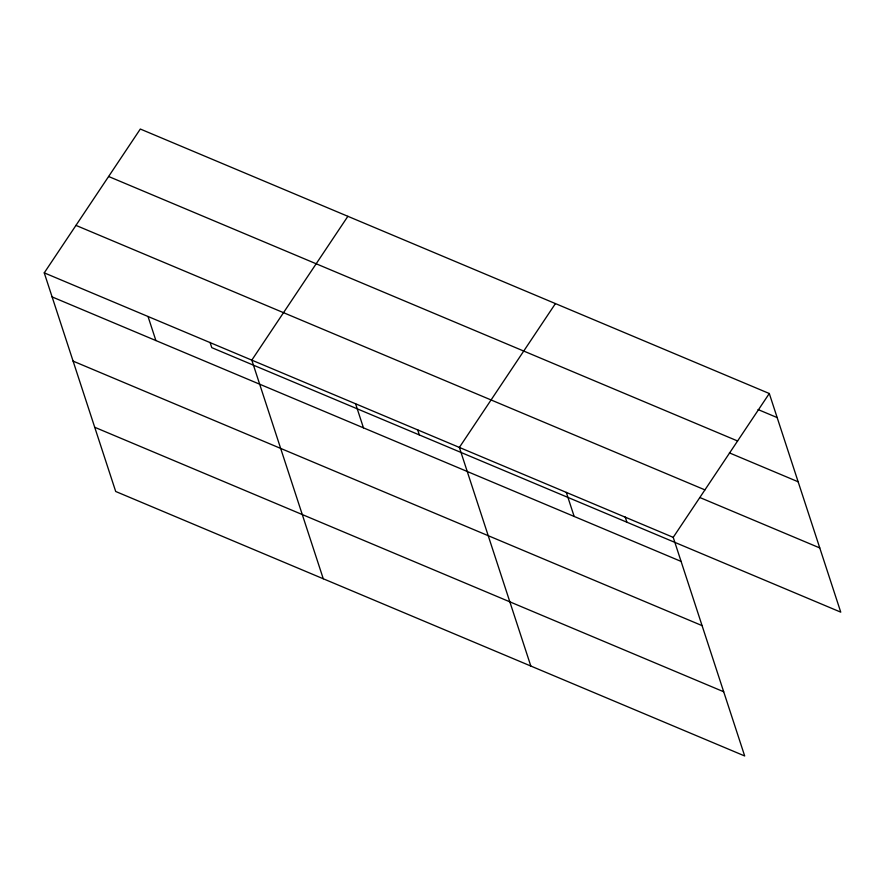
<?xml version="1.0" encoding="UTF-8"?>
<svg xmlns="http://www.w3.org/2000/svg" width="885" height="885" viewBox="0 0 885 885"><rect width="100%" height="100%" fill="white"/><g stroke="black" fill="none" stroke-linecap="round" stroke-linejoin="round"><path stroke-width="1.33" d="M44.25 272.857L673.219 537.35L744.683 755.967L115.703 491.485L44.25 272.857L140.317 129.033L769.297 393.515L840.75 612.143L211.78 347.65L210.066 342.418M347.882 216.305L251.805 360.14L323.268 578.768M555.437 303.588L459.37 447.423L530.823 666.04M673.219 537.35L769.297 393.515M758.058 409.556L777.152 417.576M108.623 176.491L737.592 440.984M729.406 452.877L798.137 481.783M75.955 225.387L704.925 489.881M700.112 497.624L819.764 547.937M52.115 296.917L681.085 561.411M73.101 361.124L702.07 625.618M94.717 427.278L723.698 691.76M625.186 516.973L626.901 522.216M566.3 492.381L574.155 516.442M417.631 429.69L419.335 434.933M355.593 403.781L363.458 427.842M148.027 316.498L155.893 340.559"/></g></svg>
